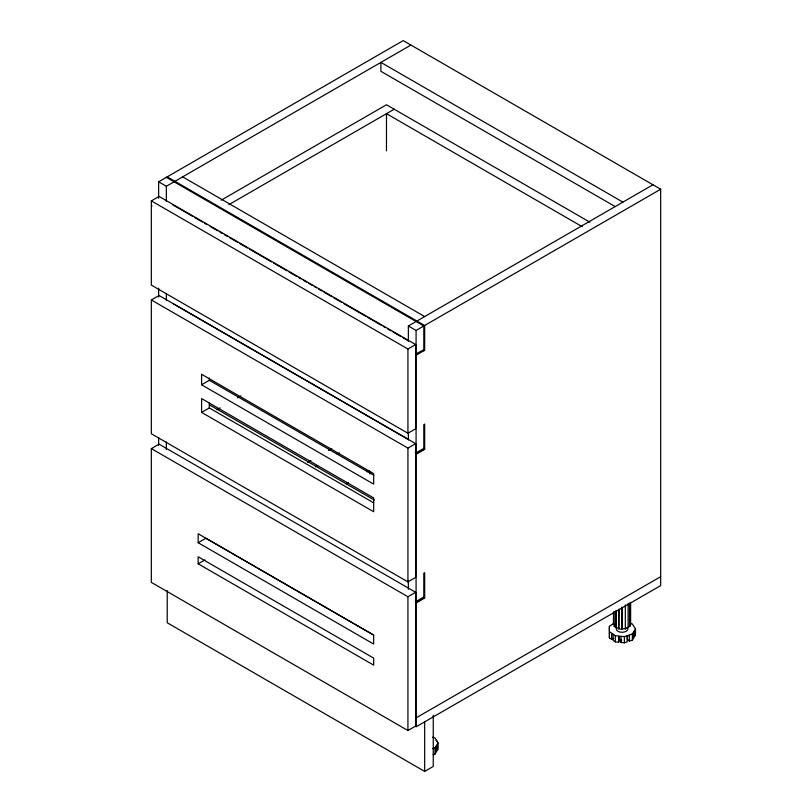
<?xml version="1.0" encoding="UTF-8"?>
<svg xmlns="http://www.w3.org/2000/svg" width="812" height="812" viewBox="0 0 812 812"><rect width="100%" height="100%" fill="white"/><g stroke="black" fill="none" stroke-linecap="round" stroke-linejoin="round"><path stroke-width="1.22" d="M613.679 638.354L611.629 639.348L611.629 633.654L613.111 634.669L613.111 640.353L615.334 641.886L618.734 642.231L619.424 636.537M630.051 623.23L632.335 623.981L635.491 628.975L635.491 635.136L634.314 637.014L634.314 631.33L633.533 632.568L633.533 638.262L632.355 640.13L629.371 641.135L629.371 635.441L627.158 636.182L627.158 641.876L624.398 642.799L620.997 642.454L621.687 640.171L619.424 639.947M628.112 603.681L628.112 627.747L627.635 627.564L629.97 626.143L630.63 624.245L630.63 602.443M433.141 754.703L434.988 754.084L434.988 747.923L438.115 742.929L434.958 737.935L432.674 737.184M434.988 754.084L436.156 752.216L436.156 746.522L436.937 745.284L436.937 750.968L438.115 749.09L438.115 742.929M632.355 640.13L632.355 633.969L635.491 628.975M614.105 611.609L614.105 626.143L615.973 627.747L616.288 610.512M618.754 609.447L618.754 628.823L619.069 609.173M611.629 639.348L609.406 637.816L609.396 626.346L613.324 623.626M158.634 198.26L158.634 181.807L403.209 40.6L660.663 189.237L660.663 585.604L416.079 726.811L416.079 330.443L660.663 189.237M158.634 181.807L166.358 186.263L410.933 45.056M151.336 200.879L159.061 196.423L415.653 344.562L415.653 428.787L407.928 433.253L151.336 285.103L151.336 200.879L407.928 349.018L415.653 344.562M221.189 200.188L386.482 104.758L589.918 222.214M228.913 204.644L394.196 109.224M151.336 299.973L159.061 295.517L415.653 443.656L415.653 577.423L407.928 581.889L151.336 433.75L151.336 299.973L407.928 448.112L415.653 443.656M201.599 384.786L373.662 484.125L373.662 473.619L201.599 374.281L201.599 384.786L209.323 380.32L373.713 475.233M201.599 412.394L373.662 511.733L373.662 497.929L201.599 398.59L201.599 412.394L209.323 407.939L373.713 502.851M216.875 409.786L220.164 407.888M237.672 397.778L240.961 395.88M151.336 448.61L159.061 444.154L415.653 592.293L415.653 726.07L407.928 730.526L151.336 582.387L151.336 448.61L407.928 596.749L415.653 592.293M408.365 341.172L408.365 325.977L652.939 184.781M423.803 349.799L415.653 354.012M416.079 355.209L424.666 350.256L424.666 325.49L167.221 176.854M307.667 462.404L310.945 460.505M328.464 450.396L331.743 448.498M315.391 466.859L317.583 465.601M337.284 454.223L339.467 452.954M198.169 542.721L373.662 644.048L373.662 635.065L198.169 533.748L198.169 542.721L205.893 538.265L373.703 635.146M198.169 563.812L373.662 665.14L373.662 658.106L198.169 556.788L198.169 563.812L204.918 559.915M346.034 483.85L348.226 482.582M366.831 471.843L369.024 470.574M423.803 448.397L416.079 452.852L415.226 452.365M416.079 453.806L424.666 448.853M416.079 454.304L424.666 449.351L424.666 424.087L423.803 424.574L423.803 449.351M423.803 597.033L416.079 601.499L415.226 601.002M416.079 602.443L424.666 597.49M416.079 602.94L424.666 597.987L424.666 572.724L423.803 573.211L423.803 597.987M416.079 717.889L660.663 576.682M167.221 590.557L167.221 622.763L424.666 771.4L433.243 766.447L433.253 715.179M621.931 607.072L621.931 628.884L625.331 628.823L628.112 627.747M609.396 626.346L609.406 631.655L615.334 635.715L624.398 636.638L632.355 633.969M432.705 748.684L434.988 747.923M614.014 624.184L613.456 624.245L613.456 612.136M614.105 626.143L614.674 626.082M630.071 624.306L630.63 624.245M618.754 628.823L622.043 629.198L622.043 607.396M616.288 627.473L619.069 628.549M622.895 202.117L380.899 62.402L380.899 71.314L615.232 206.613M582.194 226.68L386.482 113.68L386.482 150.839M182.659 176.854L424.666 316.568M166.358 177.341L423.803 325.977L423.803 350.754M408.365 325.977L416.079 330.443M172.936 204.959L192.647 216.347M194.839 217.606L202.513 222.041M204.705 223.3L206.898 224.569M210.176 226.467L217.849 230.892M220.042 232.161L222.234 233.42M224.427 234.688L227.705 236.586M229.897 237.845L237.571 242.28M239.763 243.539L247.427 247.975M249.619 249.233L271.533 261.88M273.725 263.149L286.869 270.741M289.062 272L296.725 276.435M298.917 277.694L301.11 278.963M303.302 280.231L306.591 282.129M308.773 283.388L312.062 285.286M314.254 286.555L316.447 287.813M318.639 289.082L321.928 290.98M324.11 292.249L331.783 296.674M333.976 297.933L341.639 302.368M343.831 303.627L365.745 316.284M367.937 317.543L381.082 325.135M383.274 326.404L385.467 327.662M387.659 328.931L390.937 330.829M393.13 332.088L400.803 336.523M402.996 337.782L408.466 340.949M172.936 303.556L408.466 439.546M209.252 404.752L374.352 500.07M629.371 641.135L627.361 639.135L627.361 635.715M436.145 740.29L436.927 741.529M609.396 632.507L609.396 634.497M609.406 635.826L609.406 637.816M629.97 603.123L629.97 626.143M629.503 603.164L629.503 625.961M625.331 604.757L625.331 628.823M624.398 636.638L624.398 642.799M620.997 642.454L620.997 636.76L618.734 636.537L618.734 642.231M615.973 610.797L615.973 627.747M615.334 635.715L615.334 641.886M424.666 721.858L424.666 771.4M408.365 432.339L408.365 439.942M408.365 580.478L408.365 589.35M407.928 349.018L407.928 433.253M407.928 448.112L407.928 581.889M407.928 596.749L407.928 730.526M209.323 377.986L209.323 380.32M209.323 402.914L209.323 407.939M166.358 186.263L166.358 201.457M166.358 293.893L166.358 300.217M166.358 442.032L166.358 449.625M158.634 288.158L158.634 297.03M158.634 437.577L158.634 445.169M151.905 205.73L151.905 206.238M369.785 473.964A9.105 5.258 0 0 1 370.871 472.239M626.996 627.331A5.725 3.309 0 0 1 622.784 632.264A5.725 3.309 0 0 1 616.511 628.133"/></g></svg>
